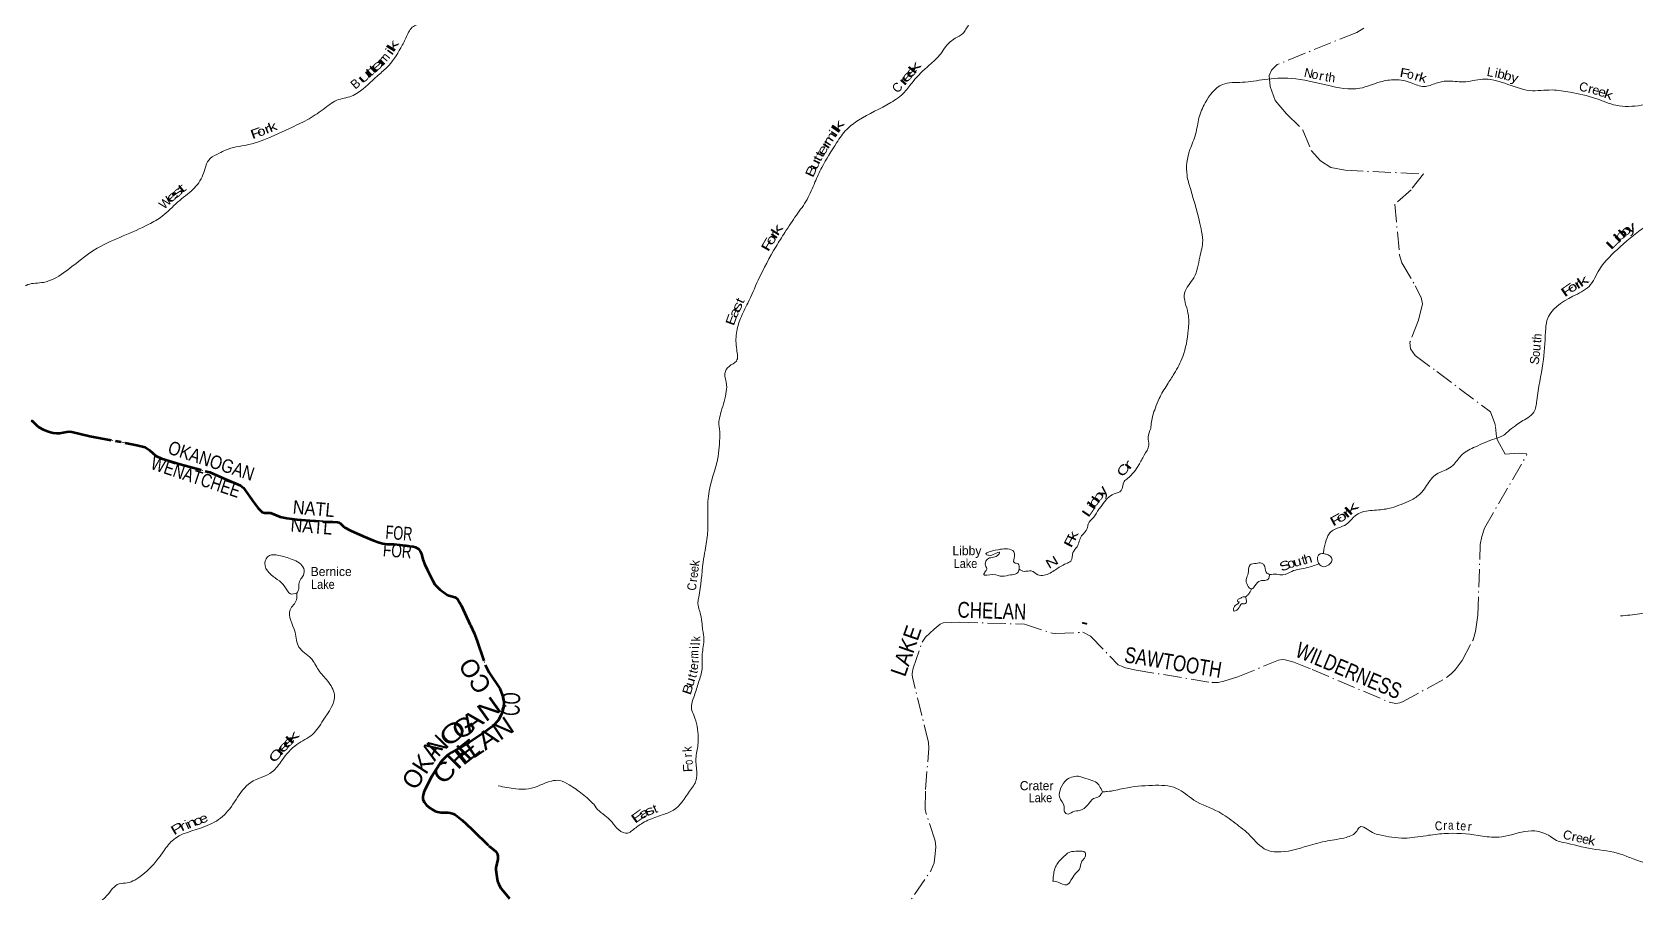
# Model space of a CAD drawing. Header units: feet. Extents: x 0 to 246606, y 183576 to 368785.
# Drawn here: x 141135 to 176587, y 265819 to 284863 of the extents above; entities that cross this region are included whole.
import ezdxf
from ezdxf.enums import TextEntityAlignment as Align

# ---------------------------------------------------------------- set-up
doc = ezdxf.new("R2010")
doc.units = ezdxf.units.FT
doc.header["$LTSCALE"] = 80
doc.linetypes.add('DOT_DASHED', pattern=[7.7, 5, -1.2, 0.3, -1.2])
doc.linetypes.add('LONG_DASH_SHORT_DASH', pattern=[9.9, 6, -1.2, 1.5, -1.2])
for name, color, linetype, lineweight in [('11', 7, 'LONG_DASH_SHORT_DASH', 60), ('39', 7, 'Continuous', 13), ('41', 7, 'Continuous', 13), ('44', 7, 'DOT_DASHED', 13)]:
    doc.layers.add(name, color=color, linetype=linetype, lineweight=lineweight)
doc.layers.add('12', color=7, linetype='Continuous')

msp = doc.modelspace()

# ---------------------------------------------------------------- linework, layer by layer
at = {"layer": '11'}
for points in [[(141114.43, 276272.18), (141145.56, 276255.22), (141177.72, 276225.88), (141241.81, 276157.31), (141286.76, 276122.72), (141381.33, 276071.15), (141476.81, 276030.2), (141541.94, 276009.91), (141601.05, 275996.76), (141676.29, 275989.27), (141739.57, 275988.69), (141900.4, 276021.89), (141958.67, 276025.22), (142016.56, 276016.11), (142194.77, 275977.72), (142412.06, 275926.01)], [(142412.06, 275926.01), (143450.42, 275725.7), (143638.52, 275677.26), (143733.1, 275616.06), (143872.71, 275488.52), (143992.75, 275428.08), (144408.75, 275302.46), (145065.28, 275123.48), (145394.85, 274982.79), (145738.7, 274833.17), (145808.05, 274776.75), (146034.76, 274457.39), (146133.25, 274330.18), (146218.24, 274244.26), (146274.69, 274229.02), (146403.99, 274223.69), (146618.1, 274139.39), (146762.98, 274112.18), (146990.52, 274081.93), (147581.02, 274031.16), (147779.82, 274026.48), (147882.87, 274019.75), (147920.44, 274013.22), (147944.9, 273999.94), (147968.45, 273979.29), (148017.53, 273925.4), (148051.12, 273901.66), (148173.49, 273839.83), (148450.76, 273709.32), (148680.87, 273613.45), (148805.08, 273567.94), (148888.68, 273547.46), (148975.91, 273537.11), (149135.43, 273531.52), (149261.7, 273521.25), (149479.53, 273492.21), (149559.19, 273479.2), (149609.34, 273465.58), (149648.64, 273447.53), (149676.33, 273428.09), (149692.82, 273411.98), (149716.71, 273377.65), (149735.27, 273338.25), (149751.48, 273287.51), (149774.26, 273195.81), (149787.53, 273155.36), (149812.09, 273098.3), (149866.54, 272973.35), (149991.47, 272723.13), (150041.52, 272643.25), (150101.22, 272572.73), (150149.21, 272529.22), (150226.86, 272470.26), (150307.63, 272414.6), (150345.56, 272397.74), (150478.29, 272364.09), (150519.58, 272339.69), (150546.69, 272307.06), (150586.67, 272244.58), (150617.8, 272186.54), (150824.58, 271745.26), (150905.27, 271566.32), (150965.78, 271409.69), (151163.04, 270838.7), (151229.7, 270705.82), (151472.91, 270339.67), (151550.58, 270143.69), (151564.39, 270035.93), (151554.88, 269919.61), (151511.23, 269772.1), (151435.56, 269636.31), (151316.77, 269511.77), (151087.68, 269335.64), (150797.85, 269149.72), (150404.63, 268927.26), (150310.97, 268862.17), (150184.52, 268730.23), (149965.01, 268389.96), (149800.98, 268068.65), (149776.51, 267990.41), (149769.16, 267945.18), (149772.93, 267892.46), (149804, 267824.85), (149855.31, 267758.67), (149898.24, 267720.81)], [(149898.24, 267720.81), (149913.34, 267708.66), (150006.6, 267647.07), (150043.4, 267628.38), (150096.13, 267611.47), (150096.13, 267611.47), (150174.33, 267600.39), (150323.57, 267594.95), (150377.71, 267589.39), (150447.04, 267571.01), (150479.82, 267554.65), (150504.73, 267537.23), (150639.1, 267429.68), (150732.19, 267347.76), (150874.52, 267211.19), (151232.6, 266862.29), (151384.65, 266733.7), (151418.33, 266688.49), (151433.93, 266638.14), (151431.43, 266568.36), (151386.15, 266373.37), (151387.62, 266326.99), (151405.61, 266171.78), (151425.6, 266078.37), (151453.15, 266003.43), (151498, 265925.51), (151689.13, 265698.87)]]:
    msp.add_lwpolyline(points, dxfattribs=at)
at = {"layer": '39'}
for points in [[(172141.4, 303526.13), (172054.06, 303165.54), (171963.88, 302491.71), (171983.83, 302126.18), (172238.36, 301577.2), (172398.68, 301138.38), (172464.01, 300492.45), (172482.82, 300042.04), (172315.18, 299423.98), (172260.48, 298841.45), (172351.78, 298228.12), (172494.99, 297682.02), (172397.41, 297333.45), (172384.54, 297012.02), (172431.06, 296424.5), (172513.01, 295540.3), (172445.7, 295200.13), (172489.61, 294669.15), (172295.75, 294042.73), (171847.37, 293571.25), (171635.46, 293322.51), (171363.81, 293176.19), (171026.73, 293095.87), (170772.63, 293014.4), (170369.5, 293060.69), (169964.95, 293048.36), (169657.18, 293069.38), (169150.48, 293152.98), (168954.67, 293108.49), (168743.3, 293003.22), (168505.25, 292934.04), (168303.9, 292838.98), (167999.55, 292724.65), (167786.59, 292576.93), (167317.15, 292382.06), (167201.7, 292196.97), (167019.53, 292007.14), (166722.27, 291793.87), (166260.17, 291475.82), (166219.41, 291307.68), (166221.24, 291129.88), (166249.02, 290986.7), (166228.31, 290836.96), (165797.13, 290266.65), (165578.59, 290072.39), (165468.71, 289739.85), (165314.59, 289576.58), (165220.79, 289450.31), (165158.32, 289229.4), (164932.84, 288921.92), (164374.28, 288344.21), (164258.39, 288005.54), (164111.19, 287563.49), (164061.81, 287249.77), (163866.39, 286970.89), (163697.51, 286866.07), (163456.52, 286689.76), (162944.05, 286154.97), (162701.51, 285736.17), (162465.46, 285473.03), (162109.7, 285242.98), (161840.78, 285027.99), (161709.29, 284828.59), (161542.43, 284723.78), (161331.83, 284543.75), (161220.18, 284382.95), (160965.82, 284129.72), (160609.36, 283770.34), (160417.57, 283531.91), (160118.44, 283304.48), (159402.17, 282911.02), (159143.22, 282710.28), (158919.69, 282410.9), (158591.45, 281865.92), (158441.02, 281541.03), (158266.87, 281161.34), (158031.7, 280813.34), (157774.65, 280428.74), (157579.54, 280119.55), (157186.57, 279375.86), (156955.07, 278868.27), (156796.69, 278529.15), (156704.93, 278204.89), (156710.75, 277837.18), (156703.23, 277584.52), (156540.54, 277467.64), (156451.1, 277311.11), (156486.06, 277060.91), (156471.93, 276860.72), (156353.08, 276416.94), (156318.47, 276240.78), (156339.55, 276020.99)], [(153391.1, 291171.26), (153132.55, 290890.04), (152756.34, 290319.16), (152629.39, 289983.94), (152450.97, 289730.98), (152290.27, 289512.6), (152207.59, 289347.78), (152182.11, 289127.08), (152131.53, 288976.82), (151835.47, 288772.91), (151519.24, 288406.99), (151452.27, 288276.75), (151322.65, 287832.32), (151213.2, 287549.89), (150967.36, 287362.79), (150798.47, 287154.42), (150743.38, 286880.77), (150654.63, 286717.9), (150362.89, 286168.3), (150133.79, 285773.16), (149749.91, 285331.58), (149727.37, 285197.85), (149664.72, 285045.42), (149566.57, 284987.57), (149412.03, 284761.18), (149286.03, 284510.9), (148972.71, 284074.25), (148761.17, 283887.59), (148340.01, 283522.37), (148195.69, 283445.73), (147869.99, 283352.65), (147569.86, 283150.71), (147213.61, 282919.75), (146826.56, 282730.86), (145896.91, 282367.3), (145410.07, 282251.96), (145273.73, 282183.51), (145069.42, 282063.66), (144912.49, 281705.82), (144690.6, 281379.51), (144357.09, 281104.36), (144011.98, 280788.63), (143713.57, 280610.97), (143151.87, 280351.13), (142576.14, 280083.03), (141828.4, 279533.73), (141387.11, 279325.96), (141042.72, 279275.1), (140762.59, 279087.56), (140241.54, 278803.98), (139896.27, 278662.12), (139610.35, 278775.77), (139233.21, 279084.39), (139075.24, 279130.92), (138864.24, 279223.28), (138752.33, 279298.69), (138602.86, 279310.95), (138404.85, 279332.71)], [(165864.91, 276090.91), (165907.74, 276387.83), (165964.77, 276548.06), (166047.64, 276753.02), (166226.56, 277062.04), (166379.84, 277306.12), (166570.22, 277681.94), (166691.68, 278265.17), (166685.74, 278644.99), (166610.35, 279088.75), (166815.26, 279428.35), (166948.15, 279884.4), (167011.15, 280250.8), (166974.05, 280513.1), (166738.3, 281399.72), (166664.51, 281687.9), (166729.41, 282262.45), (166855.35, 282607.28), (166928.59, 282961.67), (167066.78, 283296.53), (167449.08, 283700.63), (167889.65, 283751.73), (168378.67, 283813.44), (168965.22, 283835.75), (169765.99, 283686.54), (170482.95, 283619.29), (170940.79, 283761.5), (171262.04, 283807.3), (171620.86, 283740.34), (171900.95, 283656.39), (172171.31, 283731.97), (172403.51, 283778.86), (172776, 283760.54), (173194.23, 283819.49), (173688.86, 283729.7), (174240.87, 283569.8), (174734.45, 283581.04), (175133.58, 283530.66), (175693.42, 283395.09), (176146.21, 283242.22), (176702.62, 283244.02), (177332.34, 283396.11), (177802.22, 283548.55), (178297.02, 283834.61), (178716.72, 284144.13), (179423.16, 284509.2), (179987.83, 284690.92), (180595.97, 284778.13), (180812.47, 284778.38), (181008.67, 284588.47), (181160.23, 284410.22), (181532.89, 284375.74), (181764.22, 284311.48), (181899.96, 284294.72), (182064.25, 284452.03), (182337.61, 284432.67), (182826.16, 284342.82), (183157.52, 284192.73), (183434.38, 284029.94), (183745.76, 284051.39), (184015.25, 284209.81), (184134.86, 284223.78)], [(181451.5, 281054.55), (181188.64, 281064.29), (180951.09, 280946.62), (180770.43, 281003.33), (180380.36, 281156.85), (180037.98, 281197.71), (179614.77, 281229.64), (179420.47, 281235.69), (179009.77, 281427.39), (178459.93, 281573.17), (178180.01, 281444.95), (177906.1, 281124.84), (177691.37, 280952.85), (177371.02, 280820.16), (176841.31, 280584.25), (176241.17, 280113.2), (175780.97, 279611.29), (175550.11, 279237.07), (175194.22, 279019.15), (174621.07, 278481.7), (174589.26, 278230.8), (174529.7, 277531.03), (174396.46, 276715.3), (174330.38, 276451.92), (174196.08, 276329.27), (174055.29, 276246.97), (173925.05, 276154.07)], [(156339.55, 276020.99), (156298.65, 275476.83), (156085.4, 274594.28), (156073.05, 274131.43), (156066.79, 273785.85), (156012.79, 273397.01), (155968.75, 273135.63), (155870.85, 272358.14), (155852.51, 272248.72), (155911.61, 271979.04), (155945.59, 271761.44), (155960.07, 271622.3), (155985.36, 271440.92), (155948.74, 271098.85), (155946.14, 270775.56), (155868.36, 270479.24), (155774.33, 270188.7), (155712.67, 269894.68), (155763.62, 269748.1), (155860.77, 269258.87), (155858.76, 269139.64), (155811.5, 268829.71), (155827.36, 268510.71)], [(165864.91, 276090.91), (165805.57, 275903.75), (165816.69, 275724.14), (165717.49, 275500.17), (165599.91, 275288.01), (165495.44, 275136.68), (165350.52, 274988.69), (165276.95, 274920.73), (165205.63, 274719.48), (165055.41, 274646.14), (164900.87, 274546.48), (164783.06, 274390.86), (164717.77, 274310.93), (164601.63, 274133.14), (164481.1, 273975.47), (164458.45, 273882.14), (164334.03, 273716.32), (164233.05, 273478.18), (164142.37, 273347.3), (164095.04, 273160.61), (163989, 273102.19), (163756.99, 272968.83), (163504.58, 272847.24), (163363.02, 272858.9), (163220.22, 272943.28), (163064.89, 272932.48), (162952.09, 272980.11)], [(173925.05, 276154.07), (173752.58, 276020.54), (173664.98, 275946.28), (173470.44, 275866.11), (173037.25, 275686.81), (172749.3, 275518.13), (172571.11, 275306.92), (172429.55, 275199.39), (172149.12, 275063.17), (172038.08, 274942.03), (171824.82, 274655.46), (171599.24, 274500), (171396.73, 274413.63), (171183.92, 274339.19), (170853.6, 274286.95), (170489.06, 274228.04), (170345.3, 274130.58), (170182.41, 273970.15), (170012, 273896.46), (169804.22, 273763.53), (169728.77, 273568.26), (169696.36, 273454.56), (169682.37, 273327.04)], [(176243.08, 271946.81), (176668.43, 271992.63), (176973.97, 272076.77), (177266.69, 272322.3), (177682.8, 272913.44), (177792.02, 273260.81), (178038.37, 273620.69), (178258.23, 273755.85), (178782.89, 273900.39), (178968.73, 274016.77), (179042.2, 274090.79), (179210.46, 274172.52), (179587.08, 274233.66), (179800.92, 274247.5), (179961.31, 274316.97), (180194.72, 274367.52), (180571.03, 274566.03), (180802.6, 274725.64), (181057.12, 274841.21), (181261.04, 274844.78), (181455.82, 274910.81), (181919.94, 275171.46), (182414.96, 275396.29), (182870.18, 275466.88), (183327.39, 275539.53), (183481.72, 275608.9), (183599.57, 275685.71), (183759.38, 275670.32), (183898.21, 275462.64), (184060.48, 275301.84), (184208.52, 275137.45)], [(162952.09, 272980.11), (162930.85, 273095.8), (162845.51, 273126.63), (162849.17, 273268.11), (162835.41, 273364.84), (162696.99, 273429.09), (162539.62, 273420.28), (162288.17, 273361.33), (162220.25, 273317.72), (162279.31, 273288.45), (162414.03, 273323.13), (162522.65, 273349.27), (162473.27, 273283.76), (162250.43, 273205.11), (162203.82, 273095.2), (162218.84, 273042.94), (162237.77, 272998.82), (162212.62, 272933.73), (162169.33, 272866.31), (162375.43, 272859.81), (162582.05, 272823.02), (162765.3, 272854.51), (162898.04, 272887.14), (162949.37, 272956.72), (162952.36, 272980)], [(146987.79, 272450.93), (146846.61, 272436.11), (146724.45, 272591.24), (146375.07, 272899.49), (146280.12, 273111.68), (146381.98, 273281.19), (146583.98, 273285.07), (146886.73, 273198), (147139.13, 272994.89), (147131.75, 272851.41), (147078.85, 272763.58), (147030.53, 272647.58), (147026.77, 272526.38), (146987.79, 272450.93)], [(168492.69, 272859.75), (168413.02, 272912.9), (168365.76, 273079.76), (168308.62, 273115.12), (168189.57, 273109), (168056.86, 273074.35), (168013.68, 272881.67), (167977.13, 272773.96), (167969.81, 272729.38), (168104.22, 272543.85), (168163.66, 272611.56), (168288.98, 272724.87), (168383.76, 272732.58), (168471.81, 272780.59), (168481.22, 272821.16), (168491.67, 272860.43)], [(169580.96, 273099.74), (169322.1, 273015.67), (168978.19, 272930.87), (168783.62, 272852.71), (168650.03, 272870.58), (168492.69, 272859.75)], [(169682.37, 273327.04), (169607.8, 273317.65), (169560.06, 273274.39), (169553.77, 273169.23), (169583.27, 273097.01), (169687.33, 273034.18), (169795.6, 273080.52), (169868.83, 273168.68), (169843.16, 273253.08), (169761.52, 273304.18), (169682.37, 273327.04)], [(146987.79, 272450.93), (146980.52, 272301.39), (146841.15, 272084.72), (146947.61, 271586.08), (147032.63, 271258.63), (147300.05, 271009.38), (147466.59, 270752.13), (147667.2, 270509.67), (147816.48, 270203.65), (147570.54, 269639.7), (147336.01, 269326.32), (146988.58, 269105.66), (146657.86, 268750.05), (146448.37, 268501.75), (145967.93, 268262.39), (145643.72, 267882.69), (145341.67, 267507.44), (144953.8, 267288.03), (144232.3, 266973.39), (144030.89, 266725.24), (143404.12, 266103.53), (143239.59, 266041.83), (143060.15, 266020.22), (142790.25, 265760.67), (142368.24, 265423.5), (142151.58, 265233.61), (142038.55, 265120.41), (142053.89, 264844.11), (141994.81, 264443.24), (141817.38, 264102.69), (141614.7, 263921.14), (141217.65, 263653.1), (141070.48, 263422.14), (140911.37, 263180.87), (140626.12, 262878.62), (140379.81, 262653.85), (140193.94, 262438.3), (139723.8, 262082.04), (139585.46, 261917.88), (139409.61, 261813.57), (139118.87, 261480.94), (138933.01, 261265.39), (138724.62, 261065.57), (138338.85, 260842.15), (138127.25, 260704.85), (137940.44, 260432.76), (137692.83, 260276.6), (137591.05, 259996.04), (137610.11, 259523.99), (137605.51, 259340.18), (137605.22, 259142.33), (137560.45, 258945.64), (137444.07, 258689.03), (137343.5, 258557.89), (136943.53, 258124.24), (136778.07, 257791.99), (136654.53, 257486.79), (136511.16, 257268.03), (136278.43, 256859.79), (135662.09, 256008.12), (135456.64, 255759.9), (135314.64, 255575.48), (135064.89, 254999.35), (134998.11, 254578.14), (134935.32, 254266.03), (134976.96, 253988.22), (134987.63, 253532.16), (134832.62, 253074.94), (134729.52, 252651.02), (134740.57, 252281.78), (134710.59, 252051.05), (134565.77, 251908.97), (134460.81, 251795.92), (134467.27, 251561.85), (134426.47, 251369.28), (134208.35, 250830.09), (134273.6, 250266.06), (134482.51, 249692.66), (134511.17, 249247.04), (134579.61, 248941.48), (134757.42, 248302.88), (134769.27, 247891.26), (134670.02, 247370.5), (134568, 246783.07), (134465.45, 246542.88), (134276.08, 246406), (134128.1, 246217.43), (133976.84, 245988.42), (133479.08, 245490.31), (133102.29, 245006.63), (132954.77, 244793.84)], [(167960.64, 272368.33), (167903.22, 272368.61), (167835.16, 272333.08), (167777.33, 272289.64), (167789.92, 272261.58), (167818.32, 272253.99), (167784.65, 272215.02), (167697.25, 272128.64), (167696.4, 272059.93), (167766.82, 272075.31), (167851.62, 272195.99), (167887.51, 272222.88), (167913.96, 272211.22), (167977.78, 272258.8), (167972.96, 272305.18), (167966.18, 272347.49), (167959.78, 272367.58)], [(168084.57, 272543.2), (168058.85, 272480.43), (168009.54, 272410.88), (167959.78, 272367.58)], [(155827.36, 268510.71), (155814.17, 268314.59), (155668.88, 268069.62), (155314.5, 267649.26), (155065.82, 267545.92), (154746.76, 267425.18), (154602.66, 267347.91), (154403.16, 267203.01), (154299.2, 267140.58), (154104.08, 267213.94), (153955.81, 267383.06), (153834.63, 267502.16), (153668.84, 267632.6), (153552.92, 267780.24)], [(164793.49, 268055.49), (164644.36, 268275.11), (164475.73, 268334.79), (164297, 268394.29), (164011.33, 268328.69), (163877.16, 268142.5), (163842.15, 267943.9), (163948.81, 267727.58), (163950.32, 267638.71), (164006.06, 267566.96), (164140.62, 267611.74), (164297.58, 267644.78), (164467.28, 267760.89), (164598.1, 267906.62), (164724.5, 267955.29), (164760.2, 267994.3), (164793.49, 268055.49)], [(151439.53, 268187.58), (151826.73, 268122.32), (152107.66, 268119.63), (152615.63, 268292.89), (152797.24, 268306.47), (153009.23, 268209.58), (153300.02, 268007.21), (153435.6, 267890.7), (153552.92, 267780.24)], [(184313.82, 262558.04), (183970.27, 262631.18), (183766.25, 262633.67), (183559.26, 262692.67), (183017.59, 262836.74), (182807.31, 262851.24), (182641.21, 262880.66), (182481.13, 262793.01), (182254.08, 262724.39), (181993.23, 262863.27), (181264.45, 263204.06), (180963.35, 263214.96), (180597.37, 263121.69), (180198.23, 263078.34), (180033.87, 263123.95), (179757.38, 263351.44), (179501.86, 263652.03), (179431.23, 263887.17), (179478.89, 264292.06), (179557.63, 264651.02), (179506.37, 264934.98), (179270.87, 265246.02), (179187.71, 265505.18), (179073.79, 265672.89), (178786.38, 265829.49), (178650.02, 265891.75), (178518.13, 266166.22), (178327.84, 266193.19), (178057.81, 266158.17), (177905.84, 266187.83), (177392.95, 266421.29), (177188.76, 266433.88), (176524.01, 266571.75), (176249.53, 266680.09), (175621.57, 266792.34), (174982.96, 266936.73), (174832.77, 266980.57), (174695.96, 267069.08), (174352.6, 267190.36), (173760.56, 267089.09), (173490.6, 267050.02), (173100.12, 267091.68), (172348.14, 267133.07), (171949.07, 267085.68), (171703.31, 267049.06), (171473.39, 267030.89), (170922.86, 267102.07), (170766.48, 267153.89), (170481.7, 267274.16), (170418.53, 267188.2), (170180.6, 267046.66), (169769.9, 266970.79), (169339.55, 266862.25), (168647.15, 266724.88), (168424.24, 266769.47), (168061.44, 267084.34), (167725.47, 267365.34), (167363.87, 267609.53), (166816.12, 267874.71), (166434.09, 268132.68), (165899.81, 268198.08), (165270.82, 268132.53), (164902.45, 268061.44), (164793.49, 268055.49)], [(163698.02, 266080.71), (163717.36, 266250.75), (163755.34, 266392.84), (163903.51, 266587.35), (164070.91, 266719.58), (164260.35, 266743.1), (164410.34, 266711.37), (164413.93, 266618.5), (164340.84, 266522.27), (164285.34, 266341.5), (164196.02, 266249.02), (164099.63, 266097.84), (164004.39, 265997.18), (163813.55, 266056.47), (163698.02, 266080.71)]]:
    msp.add_spline(points, degree=3, dxfattribs=at)
at = {"layer": '44'}
for points in [[(170571.82, 284950.94), (170414.17, 284854.6), (168659.03, 284144.02), (168528.27, 284016.13), (168479.6, 283901.46), (168503.25, 283657.23), (168613.29, 283344.91), (168862.61, 283050.83), (169227.14, 282691.48), (169410.46, 282240.82), (169616.56, 282017.43), (169846.15, 281866.9), (170157.42, 281803.95), (171892.14, 281724.26), (171616.46, 281375.02), (171255.66, 281053.74), (171364.21, 279926.34), (171414.97, 279758.11), (171709.18, 279250.51), (171839.65, 278991.54), (171866.48, 278849.82), (171781.72, 278487.02), (171588.28, 277992.12), (171606.1, 277856.41), (171710.35, 277704.28), (172189.26, 277351.09), (173369.7, 276459.41), (173470.23, 276200.62), (173480.33, 276147.28)], [(141114.43, 276272.18), (141145.56, 276255.22), (141177.72, 276225.88), (141241.81, 276157.31), (141286.76, 276122.72), (141381.33, 276071.15), (141476.81, 276030.2), (141541.94, 276009.91), (141601.05, 275996.76), (141676.29, 275989.27), (141739.57, 275988.69), (141900.4, 276021.89), (141958.67, 276025.22), (142016.56, 276016.11), (142194.77, 275977.72), (142412.06, 275926.01)], [(142412.06, 275926.01), (143450.42, 275725.7), (143638.52, 275677.26), (143733.1, 275616.06), (143872.71, 275488.52), (143992.75, 275428.08), (144408.75, 275302.46), (145065.28, 275123.48), (145394.85, 274982.79), (145738.7, 274833.17), (145808.05, 274776.75), (146034.76, 274457.39), (146133.25, 274330.18), (146218.24, 274244.26), (146274.69, 274229.02), (146403.99, 274223.69), (146618.1, 274139.39), (146762.98, 274112.18), (146990.52, 274081.93), (147581.02, 274031.16), (147779.82, 274026.48), (147882.87, 274019.75), (147920.44, 274013.22), (147944.9, 273999.94), (147968.45, 273979.29), (148017.53, 273925.4), (148051.12, 273901.66), (148173.49, 273839.83), (148450.76, 273709.32), (148680.87, 273613.45), (148805.08, 273567.94), (148888.68, 273547.46), (148975.91, 273537.11), (149135.43, 273531.52), (149261.7, 273521.25), (149479.53, 273492.21), (149559.19, 273479.2), (149609.34, 273465.58), (149648.64, 273447.53), (149676.33, 273428.09), (149692.82, 273411.98), (149716.71, 273377.65), (149735.27, 273338.25), (149751.48, 273287.51), (149774.26, 273195.81), (149787.53, 273155.36), (149812.09, 273098.3), (149866.54, 272973.35), (149991.47, 272723.13), (150041.52, 272643.25), (150101.22, 272572.73), (150149.21, 272529.22), (150226.86, 272470.26), (150307.63, 272414.6), (150345.56, 272397.74), (150478.29, 272364.09), (150519.58, 272339.69), (150546.69, 272307.06), (150586.67, 272244.58), (150617.8, 272186.54), (150824.58, 271745.26), (150905.27, 271566.32), (150965.78, 271409.69), (151163.04, 270838.7), (151229.7, 270705.82), (151472.91, 270339.67), (151550.58, 270143.69), (151564.39, 270035.93), (151554.88, 269919.61), (151511.23, 269772.1), (151435.56, 269636.31), (151316.77, 269511.77), (151087.68, 269335.64), (150797.85, 269149.72), (150404.63, 268927.26), (150310.97, 268862.17), (150184.52, 268730.23), (149965.01, 268389.96), (149800.98, 268068.65), (149776.51, 267990.41), (149769.16, 267945.18), (149772.93, 267892.46), (149804, 267824.85), (149855.31, 267758.67), (149898.24, 267720.81)], [(160294.95, 265277.39), (160999.68, 266309.82), (161073.44, 266486.35), (161098.47, 266686.67), (161110.98, 266836.91), (161098.27, 266972.63), (160900.36, 267568.07), (160877.43, 267671.56), (160884.4, 268104.95), (160958.06, 269023.6), (160948.32, 269146.82), (160598, 270588.69), (160589.66, 270645.03), (160589.66, 270674.25), (160610.51, 270793.18), (160809.92, 271368.17), (160885.77, 271473.43), (161072.95, 271653.62), (161206.9, 271761.38), (161272.21, 271796.4), (161640.58, 271809.29), (163071.58, 271764.37), (163680.04, 271563.15), (163765.58, 271559.43), (164364.04, 271584.03), (164531.81, 271497.17), (165144.58, 270868.52), (165218.97, 270832.83), (165306.55, 270799.44), (165538.12, 270747.21), (167214.26, 270471.8), (167350.12, 270476.02), (167475.23, 270505.23), (167786.08, 270598.12), (168688.59, 270968), (168763.93, 270985.16), (168830.66, 270976.81), (169023, 270926.34), (169429.15, 270758.91), (171134.12, 270038.91), (171278.78, 270010.7), (171366.36, 270023.22), (171430.51, 270043.36), (172401.06, 270581.07), (172500.75, 270665.9), (172588.33, 270753.54), (172744.71, 270958.86), (172986.89, 271420.46), (173038.75, 271604.89), (173089.5, 271965.82), (173147.4, 273530.4), (173180.55, 273706.14), (173241.2, 273891.21), (174175.63, 275511.06), (174171.44, 275532.03), (173993.64, 275548.65), (173692.99, 275523.23), (173528.43, 275833.48), (173503.77, 275909.63), (173484.01, 276127.86)], [(149898.24, 267720.81), (149913.34, 267708.66), (150006.6, 267647.07), (150043.4, 267628.38), (150096.13, 267611.47), (150096.13, 267611.47), (150174.33, 267600.39), (150323.57, 267594.95), (150377.71, 267589.39), (150447.04, 267571.01), (150479.82, 267554.65), (150504.73, 267537.23), (150639.1, 267429.68), (150732.19, 267347.76), (150874.52, 267211.19), (151232.6, 266862.29), (151384.65, 266733.7), (151418.33, 266688.49), (151433.93, 266638.14), (151431.43, 266568.36), (151386.15, 266373.37), (151387.62, 266326.99), (151405.61, 266171.78), (151425.6, 266078.37), (151453.15, 266003.43), (151498, 265925.51), (151689.13, 265698.87)]]:
    msp.add_lwpolyline(points, dxfattribs=at)

# ---------------------------------------------------------------- texts
at = {"layer": '12'}
for s, rotation, p in [('CO', 122.679, (151311.68, 270393.89)), ('OKA', 56.865, (149614.08, 268068.05)), ('N', 45.45, (150104.18, 268805.4))]:
    msp.add_text(s, height=400, rotation=rotation, dxfattribs=at).set_placement(p)
for s, rotation, width, p in [('AN', 35.552, 1.25, (150792.4, 269326.35)), ('CO', 87.759, 0.65, (151907.77, 269729.15)), ('O', 39.71, 1.4, (150334.72, 269020.77)), ('G', 30.942, 1.2, (150566.16, 269185.52)), ('LAN', 33.812, 1.1, (150879.68, 268776.55)), ('CH', 45.643, 1.2, (150225.64, 268191.52)), ('E', 38.447, 1.55, (150650.87, 268611.97))]:
    msp.add_text(s, height=400, rotation=rotation, dxfattribs=dict(at, width=width)).set_placement(p)
at = {"layer": '41'}
for s, rotation, width, p in [('k', 59.698, 1.7, (149196.5, 284517.24)), ('r', 44.671, 2.25, (148931.3, 284153.38)), ('i', 54.349, 1.5, (149116.07, 284372.29)), ('l', 58.17, 1.3, (149145.67, 284439.23)), ('u', 41.139, 2.05, (148544.28, 283806.78)), ('t', 41.139, 1.85, (148653.62, 283901.76)), ('t', 41.139, 1.85, (148733.48, 283970.71)), ('e', 42.178, 1.9, (148819.9, 284049.99)), ('e', 48.581, 1.9, (160550.06, 283822.7)), ('e', 49.304, 1.85, (160638.82, 283922.09)), ('k', 51.304, 2, (160720.18, 284017.86)), ('F', 349.011, 1.3, (171456.78, 283857.93)), ('k', 344.328, 1.25, (171852.14, 283756.71)), ('b', 347.124, 1.1, (173588.08, 283834.8)), ('b', 344.186, 1.15, (173729.4, 283798.85)), ('r', 49.297, 2.05, (160472.06, 283726.35)), ('r', 347.878, 1.1, (169616.23, 283795.78)), ('r', 342.05, 1.3, (171729.01, 283789.4)), ('y', 344.186, 1.15, (173882.63, 283759.52)), ('r', 345.455, 1.2, (175561.75, 283511.9)), ('e', 345.455, 1.05, (175680.24, 283482.72)), ('e', 342.489, 1.15, (175813.83, 283441.23)), ('k', 339.456, 1.4, (175948.07, 283388.24)), ('k', 55.031, 1.85, (159034.06, 282733.27)), ('F', 19.965, 1.55, (146120.1, 282533.71)), ('o', 19.965, 1.2, (146232.73, 282574.41)), ('r', 21.557, 1.4, (146371.98, 282629.01)), ('k', 21.557, 1.4, (146486.13, 282674.91)), ('m', 57.026, 1.35, (158845.56, 282453.02)), ('i', 56.285, 1.45, (158928.6, 282573.9)), ('l', 56.062, 1.35, (158978.03, 282647.42)), ('t', 62.094, 1.35, (158634.32, 282116.11)), ('e', 59.094, 1.5, (158690.12, 282205.57)), ('r', 57.026, 1.75, (158767.99, 282324.06)), ('B', 65.231, 1.45, (158446.61, 281744.09)), ('u', 65.079, 1.5, (158520.18, 281902.39)), ('t', 62.631, 1.3, (158582.87, 282023.38)), ('t', 41.529, 1.85, (144505.27, 281333.05)), ('e', 43.141, 1.95, (144294.03, 281158.34)), ('s', 41.277, 2.2, (144396.68, 281241.38)), ('k', 57.05, 1.8, (157681.86, 280435.44)), ('r', 58.442, 1.7, (157617.34, 280333.96)), ('b', 43.221, 2.05, (176311.18, 280301.66)), ('b', 40.758, 1.95, (176410.42, 280382.72)), ('y', 36.221, 1.8, (176520.3, 280452.11)), ('F', 59.886, 1.8, (157475.6, 280110.73)), ('o', 58.442, 1.5, (157546.87, 280219.23)), ('L', 44.635, 2.1, (176139.74, 280133.25)), ('i', 43.221, 1.85, (176239.56, 280221.87)), ('r', 32.156, 1.75, (175359.75, 279207)), ('k', 33.234, 1.8, (175466.07, 279274.05)), ('F', 34.342, 1.95, (175134.26, 279075.07)), ('o', 28.404, 1.4, (175225.24, 279133.2)), ('a', 64.956, 1.45, (156745.5, 278615.19)), ('s', 64.975, 1.55, (156810.34, 278751.46)), ('t', 64.975, 1.25, (156869.94, 278880.42)), ('E', 70.197, 1.4, (156684.19, 278467.53)), ('h', 84.836, 0.9, (174498.9, 278117.71)), ('S', 80.474, 1.05, (174444.89, 277583.26)), ('o', 82.502, 0.9, (174464.78, 277732.98)), ('C', 54.635, 1.45, (165333.08, 275118.09)), ('r', 52.848, 1.9, (165439.14, 275232.18)), ('y', 56.96, 1.7, (164867.74, 274651.19)), ('i', 55.917, 1.45, (164630.35, 274317.6)), ('b', 54.774, 1.75, (164684.3, 274411.7)), ('b', 54.07, 1.75, (164775.37, 274527.48)), ('k', 43.804, 2.25, (170367.47, 274252.89)), ('L', 55.529, 1.7, (164552.89, 274211.23)), ('F', 28.611, 1.75, (170010.47, 273989.02)), ('o', 31.994, 1.55, (170123.72, 274052.83)), ('r', 38.82, 2, (170259.17, 274149.52)), ('F', 61.959, 1.75, (164164.87, 273557.25)), ('k', 67.04, 1.45, (164232.83, 273682.52)), ('e', 82.535, 0.9, (155867.71, 272972.79)), ('N', 30.205, 1.4, (163728.49, 273049.7)), ('S', 22.639, 1.35, (168864.65, 272969.06)), ('o', 18.286, 1.15, (168991.7, 273018.64)), ('u', 15.996, 1.25, (169125.73, 273051.05)), ('h', 15.992, 1.2, (169365.43, 273114.38)), ('C', 83.112, 0.85, (155817.23, 272581.34)), ('e', 82.535, 0.9, (155850.52, 272843.82)), ('k', 89.2, 0.85, (155909.36, 271441.51)), ('m', 87.654, 0.8, (155862.3, 271091.75)), ('u', 73.148, 1.25, (155769.84, 270459.44)), ('B', 71.985, 1.3, (155722.72, 270294.53)), ('e', 47.773, 1.9, (146770.81, 268997.75)), ('e', 46.381, 2, (146867.28, 269097.52)), ('k', 46.381, 2.25, (146960.7, 269191.14)), ('C', 50.046, 1.6, (146592.56, 268796.68)), ('r', 47.773, 2.15, (146691.91, 268907.49)), ('k', 92.846, 0.9, (155715.86, 269005.32)), ('o', 272.846, 0.75, (155585.42, 268704.29)), ('F', 92.152, 1.1, (155725.62, 268584.52)), ('E', 35.489, 1.8, (154588, 267435.71)), ('s', 24.989, 1.55, (154822.44, 267552.57)), ('t', 21.467, 1.15, (154942.8, 267594.81)), ('P', 30.413, 1.6, (144391.88, 267162.15)), ('r', 25.291, 1.5, (144502.94, 267203.14)), ('i', 24.814, 1.15, (144597.69, 267238.42)), ('n', 24.814, 1.45, (144696.39, 267280.44)), ('c', 24.814, 1.5, (144832.72, 267328.83)), ('e', 23.486, 1.3, (144959.73, 267378.56)), ('a', 28.539, 1.55, (154700.82, 267495.54)), ('C', 5.565, 0.85, (172234.34, 267202.37)), ('a', 0.613, 0.8, (172495.39, 267219.39)), ('e', 354.986, 0.85, (172762.7, 267203.03)), ('r', 346.981, 1.15, (175200.59, 266968.53)), ('k', 347.538, 1.15, (175590.7, 266881.09))]:
    msp.add_text(s, height=200, rotation=rotation, dxfattribs=dict(at, width=width)).set_placement(p, align=Align.CENTER)
for s, rotation, p in [('m', 49.18, (148989.65, 284217.87)), ('N', 347.566, (169332.6, 283857.78)), ('o', 347.566, (169476.75, 283826.24)), ('h', 351.807, (169853.96, 283755.67)), ('o', 346.816, (171584.74, 283830.97)), ('L', 349.608, (173353.93, 283880.82)), ('i', 349.608, (173483.95, 283858.02)), ('B', 40.723, (148347.23, 283644.39)), ('C', 46.727, (160330.78, 283568.83)), ('t', 349.869, (169739.27, 283772.74)), ('C', 347.317, (175409.37, 283550.6)), ('W', 43.087, (144144.72, 281014.96)), ('t', 84.836, (174493.12, 278013.64)), ('u', 84.836, (174477.22, 277875.52)), ('k', 82.535, (155883.09, 273102.63)), ('t', 15.984, (169266.94, 273085.92)), ('r', 83.112, (155835.36, 272731.41)), ('i', 89.575, (155876.03, 271249.55)), ('l', 87.709, (155897.19, 271324.68)), ('e', 77.146, (155853.09, 270808.06)), ('r', 89.344, (155874.03, 270943.27)), ('t', 74.439, (155816.64, 270594.85)), ('t', 76.146, (155840.88, 270694.3)), ('r', 92.846, (155722.67, 268868.48)), ('r', 0.613, (172372.16, 267213.45)), ('t', 356.834, (172645.63, 267212.83)), ('r', 354.986, (172904.91, 267189.12)), ('C', 346.981, (175053.31, 267002.57)), ('e', 346.981, (175322.16, 266940.58)), ('e', 347.538, (175458.46, 266910.32))]:
    msp.add_text(s, height=200, rotation=rotation, dxfattribs=at).set_placement(p, align=Align.CENTER)
for s, p in [('Libby', (161479.92, 273290.52)), ('Bernice', (147293.76, 272828.82)), ('Crater', (162967.89, 268091.61))]:
    msp.add_text(s, height=200, dxfattribs=at).set_placement(p)
at = {"layer": '41', "width": 0.9}
for p in [(161506.49, 273006.99), (147302.61, 272545.53), (163162.74, 267825.8)]:
    msp.add_text('Lake', height=200, dxfattribs=at).set_placement(p)
at = {"layer": '44'}
for s, rotation, width, p in [('WENATCHEE', 341.55, 0.8, (143733.61, 275202.37)), ('OKANOGAN', 341.805, 0.85, (144114.52, 275545.68)), ('NATL', 355.01, 0.9, (146889.34, 274211.56)), ('NATL', 355.297, 0.9, (146840.31, 273817.73)), ('FOR', 355.874, 0.7, (148940.24, 273651.2)), ('FOR', 355.596, 0.75, (148882.27, 273266.42))]:
    msp.add_text(s, height=300, rotation=rotation, dxfattribs=dict(at, width=width)).set_placement(p)
for s, rotation, width, p in [('CHELAN', 358.202, 0.8, (162346.65, 271887.18)), ('LAKE', 70.873, 0.95, (160617.28, 271117.87)), ('SAWTOOTH', 350.669, 0.8, (166329.27, 270748.33)), ('WILDERNESS', 337.106, 0.8, (170171.29, 270578.58))]:
    msp.add_text(s, height=350, rotation=rotation, dxfattribs=dict(at, width=width)).set_placement(p, align=Align.CENTER)
msp.add_text('-', height=350, rotation=347.627, dxfattribs=at).set_placement((164370.93, 271650.96), align=Align.CENTER)

doc.saveas('drawing.dxf')
